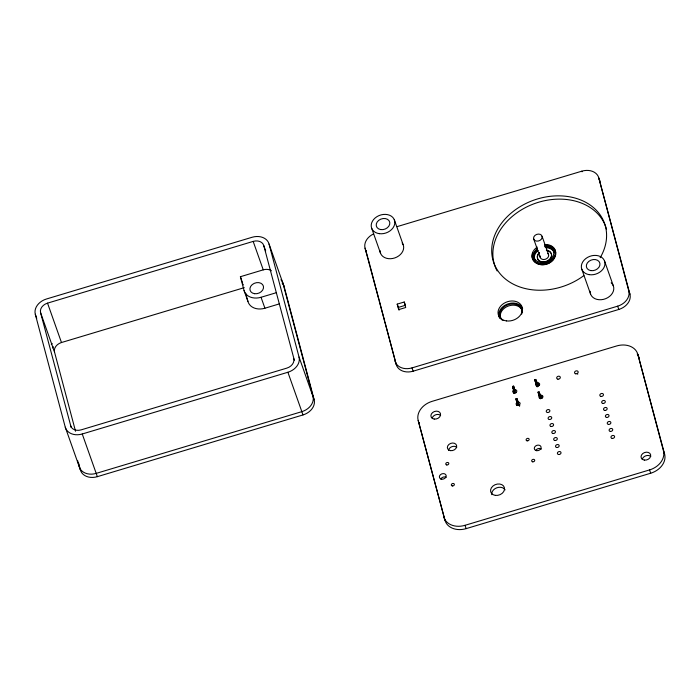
<?xml version="1.0" encoding="UTF-8"?>
<svg xmlns="http://www.w3.org/2000/svg" width="700" height="700" viewBox="0 0 700 700"><rect width="100%" height="100%" fill="white"/><g stroke="black" fill="none" stroke-linecap="round" stroke-linejoin="round"><path stroke-width="1.05" d="M513.327 388.509L513.835 390.434A1.067 0.674 -14.9 0 1 513.861 390.626L513.616 392.822A1.067 0.674 -14.9 0 0 513.739 393.19L513.345 388.701A1.067 0.674 -14.9 0 0 513.327 388.509L512.584 386.409L513.634 386.094L514.911 390.311L514.666 392.507A1.067 0.674 -14.9 0 0 514.798 392.875A1.067 0.674 -14.9 0 1 514.938 393.067M513.1 390.898A1.067 0.674 -14.9 0 0 513.231 391.256L514.832 392.901L514.159 390.574L514.404 388.386A1.067 0.674 -14.9 0 0 514.378 388.185M516.609 400.899L517.125 402.832A1.067 0.674 -14.9 0 1 517.142 403.025L516.898 405.221A1.067 0.674 -14.9 0 0 517.029 405.589L516.635 401.1A1.067 0.674 -14.9 0 0 516.609 400.899L515.874 398.808L516.924 398.493L518.201 402.71L517.956 404.906A1.067 0.674 -14.9 0 0 518.087 405.265L517.685 400.785A1.067 0.674 -14.9 0 0 517.668 400.584M537.224 384.764L537.066 386.225A1.067 0.674 -14.9 0 0 537.084 386.418M538.204 385.175L538.361 383.714A1.067 0.674 -14.9 0 0 538.239 383.346L536.629 381.71A1.067 0.674 -14.9 0 1 536.524 381.544L535.78 379.444L534.73 379.759L535.981 383.784A1.067 0.674 -14.9 0 0 536.086 383.959L537.688 385.595A1.067 0.674 -14.9 0 1 537.819 385.963L536.524 381.544M540.356 398.624L540.601 396.428A1.067 0.674 -14.9 0 0 540.47 396.06A1.067 0.674 -14.9 0 1 540.321 395.868L539.07 391.842L538.02 392.158L539.271 396.183A1.067 0.674 -14.9 0 0 539.376 396.349L540.977 397.994A1.067 0.674 -14.9 0 1 541.109 398.352L539.07 391.842M71.164 427.385L40.574 312.664A9.179 7.114 -19.5 0 1 47.53 303.135L253.172 241.404A9.179 7.114 -19.5 0 1 263.795 245.656L265.676 250.985M396.953 226.678L581.831 171.176A14.691 11.384 -19.5 0 1 598.824 177.975L629.947 294.21A14.691 11.384 -19.5 0 1 618.809 309.453L413.166 371.184A14.691 11.384 -19.5 0 1 396.183 364.385L365.05 248.15A14.691 11.384 -19.5 0 1 373.678 233.861M279.195 303.94L264.915 308.227A14.691 11.384 -19.5 0 1 247.931 301.429L244.055 290.483L240.398 276.71L263.252 269.85A9.179 7.114 -19.5 0 1 271.434 270.76M75.53 431.252L54.521 352.047A9.179 7.114 -19.5 0 1 61.478 342.527L244.274 287.656M244.055 290.483A14.691 11.384 -19.5 0 0 261.039 297.281L276.421 292.67M397.215 304.115L404.25 302.006L405.414 305.287L398.379 307.396L397.215 304.115L398.676 309.627L405.711 307.51L404.25 302.006M65.266 427.192A14.691 11.384 -19.5 0 0 82.25 433.991L287.892 372.26A14.691 11.384 -19.5 0 0 299.031 357.026L269.062 244.072A14.691 11.384 -19.5 0 0 252.079 237.274L46.436 299.005A14.691 11.384 -19.5 0 0 35.297 314.239L65.266 427.192L80.377 469.866A14.691 11.384 -19.5 0 0 97.361 476.665L303.004 414.934A14.691 11.384 -19.5 0 0 314.142 399.691L284.174 286.746L269.062 244.072M395.019 361.095A14.691 11.384 -19.5 0 0 412.002 367.894L617.645 306.171A14.691 11.384 -19.5 0 0 628.784 290.929L598.824 177.975M512.584 386.409L513.091 388.342L514.15 388.019L514.894 390.119A1.067 0.674 -14.9 0 1 514.911 390.311M535.238 381.692L536.296 381.377L537.04 383.469A1.067 0.674 -14.9 0 0 537.145 383.635A1.067 0.674 -14.9 0 1 537.311 384.029M515.874 398.808L516.381 400.733L517.44 400.418L518.175 402.517A1.067 0.674 -14.9 0 1 518.201 402.71M538.528 394.091L539.586 393.767M443.756 516.827A18.366 14.236 -19.5 0 0 464.984 525.324L649.539 469.927A18.366 14.236 -19.5 0 0 663.46 450.87L637.875 354.454A18.366 14.236 -19.5 0 0 616.648 345.957L432.092 401.354A18.366 14.236 -19.5 0 0 418.171 420.402L444.92 520.126A18.366 14.236 -19.5 0 0 466.156 528.631L650.702 473.226A18.366 14.236 -19.5 0 0 664.624 454.177L637.875 354.454M534.73 379.759L535.474 381.859A1.067 0.674 -14.9 0 0 535.579 382.025L538.746 385.28A1.067 0.674 -14.9 0 1 538.878 385.639L538.239 383.346M541.433 398.501A1.067 0.674 -14.9 0 1 541.406 398.309L541.651 396.113A1.067 0.674 -14.9 0 0 541.52 395.745L539.919 394.109A1.067 0.674 -14.9 0 1 539.814 393.934M538.02 392.158L538.755 394.257A1.067 0.674 -14.9 0 0 538.869 394.424L542.036 397.679A1.067 0.674 -14.9 0 1 542.168 398.037L541.52 395.745M628.784 290.929L629.947 294.21M581.831 171.176L582.05 171.789M604.546 261.03L613.384 285.976M617.645 306.171L618.809 309.453M663.46 450.87L664.624 454.177M581.761 269.176L590.59 294.123M649.539 469.927L650.702 473.226M542.089 236.346A4.41 3.413 -19.5 0 1 536.524 241.106A4.41 3.413 -19.5 0 1 535.001 235.384A4.41 3.413 -19.5 0 1 542.089 236.346L548.599 254.73M533.654 238.875L540.164 257.259M513.091 388.342L513.835 390.434M516.381 400.733L517.125 402.832M394.284 219.686L403.121 244.632M371.752 228.471L380.59 253.418M412.002 367.894L413.166 371.184M464.984 525.324L466.156 528.631M365.05 248.15L367.824 257.477M418.171 420.402L444.92 520.126M299.031 357.026L314.142 399.691M253.172 241.404L263.252 269.85M263.795 245.656L294.341 360.246M287.892 372.26L303.004 414.934M261.039 297.281L264.915 308.227M240.398 276.71L241.85 280.814M242.095 281.496L242.576 282.87M243.066 284.235L243.303 284.918M47.53 303.135L61.478 342.527M40.574 312.664L54.521 352.047M82.25 433.991L97.361 476.665M35.297 314.239L36.75 318.342M535.78 379.444L536.296 381.377M539.892 396.681L540.452 398.773M535.579 382.025L536.086 383.959M538.869 394.424L539.376 396.349M535.474 381.859L535.981 383.784M538.755 394.257L539.271 396.183M519.085 404.058L519.636 406.149L519.286 405.151A1.067 0.674 -14.9 0 0 519.173 404.976L517.571 403.34A1.067 0.674 -14.9 0 1 517.44 402.973M513.634 386.094L514.15 388.019M516.924 398.493L517.44 400.418M513.345 388.701L513.861 390.626M516.635 401.1L517.142 403.025M398.379 307.396L399.114 310.152M368.086 258.493L369.959 265.545M370.23 266.56L373.441 278.661M373.704 279.668L375.576 286.729M375.848 287.735L379.059 299.836M379.33 300.842L384.676 321.02M384.947 322.026L396.183 364.385M245.875 293.676L246.102 294.543M246.33 295.4L246.785 297.124M247.013 297.981L247.931 301.429M78.505 462.805L80.377 469.866M77.604 460.53L79.214 466.585A14.691 11.384 -19.5 0 0 96.197 473.384L301.84 411.652A14.691 11.384 -19.5 0 0 312.979 396.41L283.01 283.465A14.691 11.384 -19.5 0 0 280.945 279.703M550.725 261.494A10.281 7.971 -19.5 0 1 544.6 264.119M539.77 263.848A10.281 7.971 -19.5 0 1 538.869 263.541M535.483 260.96A10.281 7.971 -19.5 0 1 538.046 250.504M546.105 247.739A10.281 7.971 -19.5 0 1 554.006 252.359M544.504 246.015A10.281 7.971 -19.5 0 1 553.219 255.763A10.281 7.971 -19.5 0 1 537.95 261.66A10.281 7.971 -19.5 0 1 537.425 248.754M546.315 250.127A7.35 5.696 -19.5 0 1 550.865 257.644A7.35 5.696 -19.5 0 1 540.242 261.293A7.35 5.696 -19.5 0 1 539.315 252.543M555.153 254.389A11.016 8.54 -19.5 0 1 546.079 264.399A11.016 8.54 -19.5 0 1 534.074 259.892M533.645 256.769A11.016 8.54 -19.5 0 1 537.591 250.11M545.178 247.179A11.016 8.54 -19.5 0 1 553.919 250.679M546.472 250.574A7.35 5.696 -19.5 0 1 551.023 258.081A7.35 5.696 -19.5 0 1 540.391 261.73A7.35 5.696 -19.5 0 1 539.464 252.98M544.793 246.085A11.016 8.54 -19.5 0 1 554.767 253.295M554.374 255.885A11.016 8.54 -19.5 0 1 536.366 262.071M534.459 260.216A11.016 8.54 -19.5 0 1 537.206 249.016M547.181 245.227A12.119 9.398 -19.5 0 1 555.293 256.314A12.119 9.398 -19.5 0 1 540.041 264.477A12.119 9.398 -19.5 0 1 532.962 252.84M544.635 244.545A12.119 9.398 -19.5 0 1 554.767 256.349A12.119 9.398 -19.5 0 1 536.279 262.675A12.119 9.398 -19.5 0 1 537.25 247.074M547.724 253.356A4.41 3.413 -19.5 0 1 545.466 259.236A4.41 3.413 -19.5 0 1 540.137 255.955M599.218 179.322A14.691 11.384 -19.5 0 1 599.979 181.256M366.214 251.431A14.691 11.384 -19.5 0 1 366.012 250.425M497.131 270.944A58.774 45.544 -19.5 0 1 533.523 203.971A58.774 45.544 -19.5 0 1 606.55 229.443M583.852 275.599A58.774 45.544 -19.5 0 1 493.832 262.902A58.774 45.544 -19.5 0 1 554.977 195.921A58.774 45.544 -19.5 0 1 600.18 257.714M501.541 319.786A11.384 8.82 -19.5 0 1 508.611 305.918A11.384 8.82 -19.5 0 1 522.524 312.629M499.66 318.299A12.486 9.678 -19.5 0 1 506.87 304.281A12.486 9.678 -19.5 0 1 522.646 308.656M503.081 320.477A11.384 8.82 -19.5 0 1 501.874 309.059A11.384 8.82 -19.5 0 1 515.742 304.29A11.384 8.82 -19.5 0 1 521.684 314.09M611.179 282.809A12.101 9.38 -19.5 0 1 605.727 298.655A12.101 9.38 -19.5 0 1 590.17 291.252M402.15 242.961A12.093 9.371 -19.5 0 1 394.844 257.906A12.093 9.371 -19.5 0 1 380.03 250.565M637.192 353.929A18.366 14.236 -19.5 0 1 639.048 357.752M419.344 423.71A18.366 14.236 -19.5 0 1 419.116 422.66M432.189 418.18A4.961 3.841 -19.5 0 1 435.759 414.767A4.961 3.841 -19.5 0 1 440.606 415.398M518.761 405.615A2.021 1.566 -19.5 0 1 519.741 405.466M448.543 450.468A4.777 3.701 -19.5 0 1 451.754 446.749A4.777 3.701 -19.5 0 1 456.75 447.239M537.582 386.776A2.021 1.566 -19.5 0 1 537.933 386.54M577.544 374.15A1.864 1.444 -19.5 0 1 577.798 374.132M440.764 479.133A3.491 2.704 -19.5 0 1 446.206 477.33M535.771 450.45A3.491 2.704 -19.5 0 1 541.459 449.076M491.776 494.673A7.166 5.547 -19.5 0 1 496.808 487.795A7.166 5.547 -19.5 0 1 505.111 489.851M642.259 459.489A4.961 3.841 -19.5 0 1 645.733 455.849A4.961 3.841 -19.5 0 1 650.746 456.418M536.576 386.584A1.103 0.857 -19.5 0 1 537.058 386.733M518.227 405.466A1.067 0.674 -14.9 0 0 518.122 405.3L516.521 403.655A1.067 0.674 -14.9 0 1 516.39 403.287M515.996 392.752A1.067 0.674 -14.9 0 0 515.883 392.586L514.281 390.941A1.067 0.674 -14.9 0 1 514.159 390.574M282.109 282.984A14.691 11.384 -19.5 0 1 284.174 286.746M51.301 344.601A14.691 11.384 -19.5 0 1 52.176 343.516M52.456 347.891A14.691 11.384 -19.5 0 1 53.34 346.797M293.755 358.601A9.179 7.114 -19.5 0 1 286.799 368.13L81.156 429.861A9.179 7.114 -19.5 0 1 70.534 425.609M506.406 320.906A12.486 9.678 -19.5 0 0 522.183 307.414A12.486 9.678 -19.5 0 0 502.101 304.684A12.486 9.678 -19.5 0 0 506.406 320.906M589.041 274.636A12.101 9.38 -19.5 0 0 604.809 261.957A12.101 9.38 -19.5 0 0 585.602 258.711A12.101 9.38 -19.5 0 0 589.041 274.636M590.774 270.602A6.982 5.407 -19.5 0 0 599.883 263.296A6.982 5.407 -19.5 0 0 588.805 261.406A6.982 5.407 -19.5 0 0 590.774 270.602M379.312 233.669A12.093 9.371 -19.5 0 0 394.59 220.605A12.093 9.371 -19.5 0 0 375.148 217.963A12.093 9.371 -19.5 0 0 379.312 233.669M380.634 229.574A6.982 5.407 -19.5 0 0 389.743 222.276A6.982 5.407 -19.5 0 0 378.674 220.386A6.982 5.407 -19.5 0 0 380.634 229.574M434.227 419.064A4.961 3.841 -19.5 0 0 440.493 413.7A4.961 3.841 -19.5 0 0 432.521 412.615A4.961 3.841 -19.5 0 0 434.227 419.064M514.22 392.989A2.021 1.566 -19.5 0 0 516.775 390.801A2.021 1.566 -19.5 0 0 513.529 390.364A2.021 1.566 -19.5 0 0 514.22 392.989M517.51 405.387A2.021 1.566 -19.5 0 0 520.065 403.2A2.021 1.566 -19.5 0 0 516.819 402.762A2.021 1.566 -19.5 0 0 517.51 405.387M450.555 450.642A4.777 3.701 -19.5 0 0 456.593 445.48A4.777 3.701 -19.5 0 0 448.91 444.439A4.777 3.701 -19.5 0 0 450.555 450.642M537.075 386.129A2.021 1.566 -19.5 0 0 539.621 383.941A2.021 1.566 -19.5 0 0 536.375 383.504A2.021 1.566 -19.5 0 0 537.075 386.129M557.926 379.164A1.864 1.444 -19.5 0 0 560.28 377.151A1.864 1.444 -19.5 0 0 557.279 376.74A1.864 1.444 -19.5 0 0 557.926 379.164M540.365 398.527A2.021 1.566 -19.5 0 0 542.911 396.34A2.021 1.566 -19.5 0 0 539.665 395.902A2.021 1.566 -19.5 0 0 540.365 398.527M575.785 373.809A1.864 1.444 -19.5 0 0 578.139 371.787A1.864 1.444 -19.5 0 0 575.137 371.385A1.864 1.444 -19.5 0 0 575.785 373.809M547.496 412.519A1.864 1.444 -19.5 0 0 549.85 410.498A1.864 1.444 -19.5 0 0 546.849 410.095A1.864 1.444 -19.5 0 0 547.496 412.519M549.351 419.51A1.864 1.444 -19.5 0 0 551.705 417.498A1.864 1.444 -19.5 0 0 548.704 417.086A1.864 1.444 -19.5 0 0 549.351 419.51M551.206 426.51A1.864 1.444 -19.5 0 0 553.56 424.498A1.864 1.444 -19.5 0 0 550.559 424.086A1.864 1.444 -19.5 0 0 551.206 426.51M601.064 396.436A1.864 1.444 -19.5 0 0 603.426 394.415A1.864 1.444 -19.5 0 0 600.425 394.012A1.864 1.444 -19.5 0 0 601.064 396.436M602.919 403.436A1.864 1.444 -19.5 0 0 605.281 401.415A1.864 1.444 -19.5 0 0 602.28 401.004A1.864 1.444 -19.5 0 0 602.919 403.436M604.782 410.428A1.864 1.444 -19.5 0 0 607.136 408.415A1.864 1.444 -19.5 0 0 604.135 408.004A1.864 1.444 -19.5 0 0 604.782 410.428M446.793 464.957A1.558 1.208 -19.5 0 0 448.77 463.269A1.558 1.208 -19.5 0 0 446.259 462.927A1.558 1.208 -19.5 0 0 446.793 464.957M441.709 479.168A3.491 2.704 -19.5 0 0 446.119 475.396A3.491 2.704 -19.5 0 0 440.51 474.635A3.491 2.704 -19.5 0 0 441.709 479.168M452.366 485.949A1.558 1.208 -19.5 0 0 454.335 484.26A1.558 1.208 -19.5 0 0 451.824 483.919A1.558 1.208 -19.5 0 0 452.366 485.949M527.153 440.834A1.558 1.208 -19.5 0 0 529.13 439.145A1.558 1.208 -19.5 0 0 526.619 438.804A1.558 1.208 -19.5 0 0 527.153 440.834M536.629 450.677A3.491 2.704 -19.5 0 0 541.03 446.906A3.491 2.704 -19.5 0 0 535.421 446.145A3.491 2.704 -19.5 0 0 536.629 450.677M532.726 461.825A1.558 1.208 -19.5 0 0 534.695 460.136A1.558 1.208 -19.5 0 0 532.184 459.795A1.558 1.208 -19.5 0 0 532.726 461.825M495.355 495.381A7.166 5.547 -19.5 0 0 504.403 487.646A7.166 5.547 -19.5 0 0 492.887 486.08A7.166 5.547 -19.5 0 0 495.355 495.381M553.061 433.51A1.864 1.444 -19.5 0 0 555.415 431.489A1.864 1.444 -19.5 0 0 552.423 431.086A1.864 1.444 -19.5 0 0 553.061 433.51M554.916 440.51A1.864 1.444 -19.5 0 0 557.279 438.489A1.864 1.444 -19.5 0 0 554.278 438.086A1.864 1.444 -19.5 0 0 554.916 440.51M556.771 447.501A1.864 1.444 -19.5 0 0 559.134 445.489A1.864 1.444 -19.5 0 0 556.133 445.078A1.864 1.444 -19.5 0 0 556.771 447.501M558.635 454.501A1.864 1.444 -19.5 0 0 560.989 452.489A1.864 1.444 -19.5 0 0 557.988 452.077A1.864 1.444 -19.5 0 0 558.635 454.501M606.637 417.428A1.864 1.444 -19.5 0 0 608.991 415.415A1.864 1.444 -19.5 0 0 605.99 415.004A1.864 1.444 -19.5 0 0 606.637 417.428M608.492 424.428A1.864 1.444 -19.5 0 0 610.846 422.406A1.864 1.444 -19.5 0 0 607.845 422.004A1.864 1.444 -19.5 0 0 608.492 424.428M610.347 431.419A1.864 1.444 -19.5 0 0 612.701 429.406A1.864 1.444 -19.5 0 0 609.709 428.995A1.864 1.444 -19.5 0 0 610.347 431.419M612.202 438.419A1.864 1.444 -19.5 0 0 614.565 436.406A1.864 1.444 -19.5 0 0 611.564 435.995A1.864 1.444 -19.5 0 0 612.202 438.419M644.359 460.084A4.961 3.841 -19.5 0 0 650.624 454.729A4.961 3.841 -19.5 0 0 642.653 453.644A4.961 3.841 -19.5 0 0 644.359 460.084M254.59 293.703A6.982 5.407 -19.5 0 0 263.401 286.169A6.982 5.407 -19.5 0 0 252.184 284.637A6.982 5.407 -19.5 0 0 254.59 293.703"/></g></svg>
